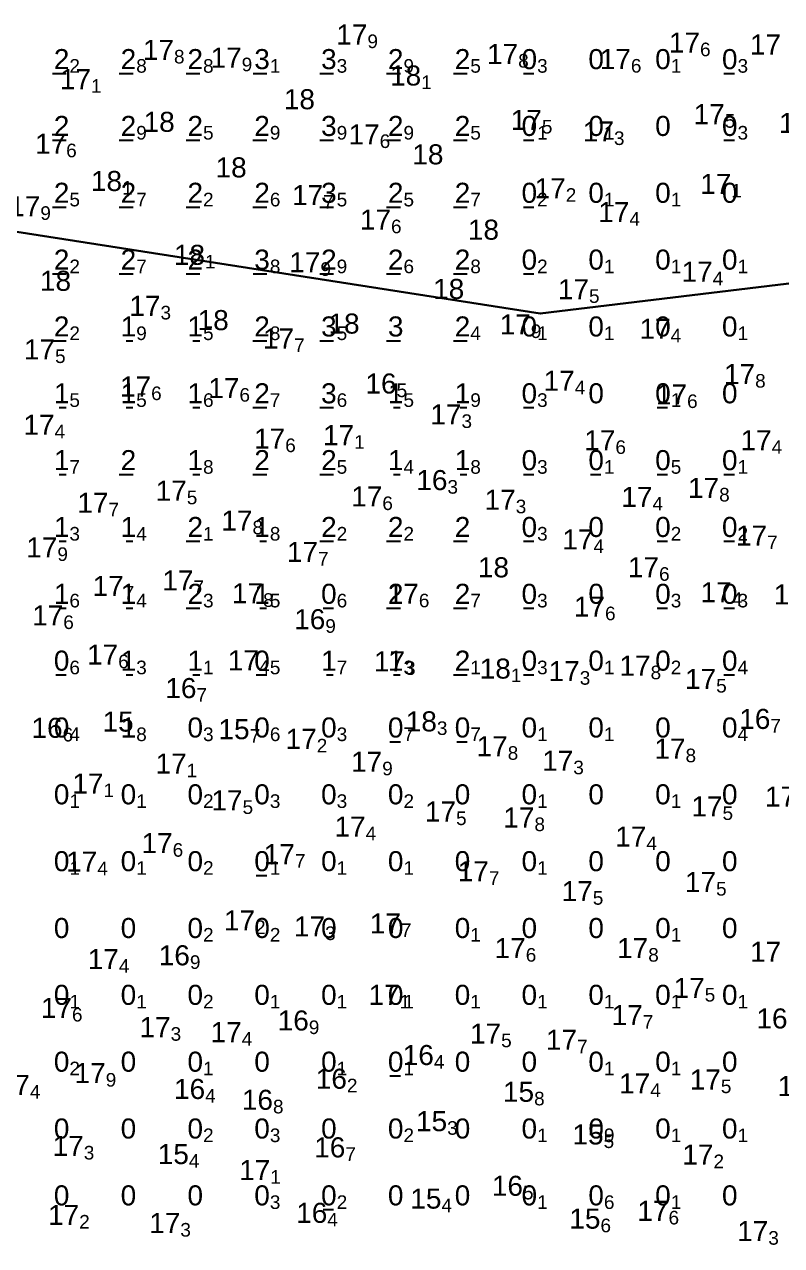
# Model space of a CAD drawing. Header units: millimetres. Extents: x 0 to 581027, y 0 to 6627194.
# Drawn here: x 580388 to 580456, y 6625831.5 to 6625941.1 of the extents above; entities that cross this region are included whole.
import ezdxf
from ezdxf.enums import TextEntityAlignment as Align

# ---------------------------------------------------------------- set-up
doc = ezdxf.new("R2010")
doc.units = ezdxf.units.MM
doc.layers.add('Soundings_1000', color=7, linetype='Continuous', true_color=0x000000)
doc.layers.add('soundings_diff', color=7, linetype='Continuous', true_color=0x000000)
for name, color, linetype in [('tiff', 7, 'Continuous'), ('tiff17.2', 7, 'Continuous'), ('Этап 3.2 верхняя бровка', 7, 'Continuous')]:
    doc.layers.add(name, color=color, linetype=linetype)
doc.styles.get("Standard").update_dxf_attribs({"font": 'arial.ttf'})
picture_1 = doc.add_image_def('image2.tif', size_in_pixel=(3838, 2796))
picture_2 = doc.add_image_def('image3.tif', size_in_pixel=(3838, 2796))
picture_3 = doc.add_image_def('image4.tif', size_in_pixel=(2844, 2049))

msp = doc.modelspace()

# ---------------------------------------------------------------- linework, layer by layer
at = {"layer": 'soundings_diff', "color": 18, "true_color": 0x000000}
for p, q in [((580390.48, 6625936.72, -2.22), (580391.72, 6625936.72, -2.22)), ((580396.48, 6625936.72, -2.78), (580397.72, 6625936.72, -2.78)), ((580402.48, 6625936.72, -2.76), (580403.72, 6625936.72, -2.76)), ((580408.49, 6625936.72, -3.13), (580409.72, 6625936.72, -3.13)), ((580414.49, 6625936.72, -3.26), (580415.72, 6625936.72, -3.26)), ((580420.48, 6625936.72, -2.9), (580421.72, 6625936.72, -2.9)), ((580426.48, 6625936.72, -2.53), (580427.72, 6625936.72, -2.53)), ((580432.78, 6625936.72, -0.25), (580433.72, 6625936.72, -0.25)), ((580450.78, 6625936.72, -0.34), (580451.72, 6625936.72, -0.34)), ((580390.48, 6625930.72, -2), (580391.72, 6625930.72, -2)), ((580396.48, 6625930.72, -2.87), (580397.72, 6625930.72, -2.87)), ((580402.48, 6625930.72, -2.45), (580403.72, 6625930.72, -2.45)), ((580408.48, 6625930.72, -2.87), (580409.72, 6625930.72, -2.87)), ((580414.49, 6625930.72, -3.9), (580415.72, 6625930.72, -3.9)), ((580420.48, 6625930.72, -2.91), (580421.72, 6625930.72, -2.91)), ((580426.48, 6625930.72, -2.45), (580427.72, 6625930.72, -2.45)), ((580432.78, 6625930.72, -0.06), (580433.72, 6625930.72, -0.06)), ((580450.78, 6625930.72, -0.3), (580451.72, 6625930.72, -0.3)), ((580390.48, 6625924.72, -2.5), (580391.72, 6625924.72, -2.5)), ((580396.48, 6625924.72, -2.73), (580397.72, 6625924.72, -2.73)), ((580402.48, 6625924.72, -2.22), (580403.72, 6625924.72, -2.22)), ((580408.48, 6625924.72, -2.57), (580409.72, 6625924.72, -2.57)), ((580414.49, 6625924.72, -3.5), (580415.72, 6625924.72, -3.5)), ((580420.48, 6625924.72, -2.47), (580421.72, 6625924.72, -2.47)), ((580426.48, 6625924.72, -2.66), (580427.72, 6625924.72, -2.66)), ((580432.78, 6625924.72, -0.17), (580433.72, 6625924.72, -0.17)), ((580390.48, 6625918.72, -2.23), (580391.72, 6625918.72, -2.23)), ((580396.48, 6625918.72, -2.71), (580397.72, 6625918.72, -2.71)), ((580402.48, 6625918.72, -1.96), (580403.72, 6625918.72, -1.96)), ((580408.49, 6625918.72, -3.79), (580409.72, 6625918.72, -3.79)), ((580414.48, 6625918.72, -2.85), (580415.72, 6625918.72, -2.85)), ((580420.48, 6625918.72, -2.58), (580421.72, 6625918.72, -2.58)), ((580426.48, 6625918.72, -2.79), (580427.72, 6625918.72, -2.79)), ((580432.78, 6625918.72, -0.18), (580433.72, 6625918.72, -0.18)), ((580390.48, 6625912.72, -2.23), (580391.72, 6625912.72, -2.23)), ((580397.09, 6625912.72, -1.88), (580397.7, 6625912.72, -1.88)), ((580403.09, 6625912.72, -1.5), (580403.7, 6625912.72, -1.5)), ((580408.48, 6625912.72, -2.8), (580409.72, 6625912.72, -2.8)), ((580414.49, 6625912.72, -3.53), (580415.72, 6625912.72, -3.53)), ((580420.49, 6625912.72, -3.01), (580421.72, 6625912.72, -3.01)), ((580426.48, 6625912.72, -2.43), (580427.72, 6625912.72, -2.43)), ((580391.09, 6625906.72, -1.54), (580391.7, 6625906.72, -1.54)), ((580397.09, 6625906.72, -1.47), (580397.7, 6625906.72, -1.47)), ((580403.09, 6625906.72, -1.58), (580403.7, 6625906.72, -1.58)), ((580408.48, 6625906.72, -2.67), (580409.72, 6625906.72, -2.67)), ((580414.49, 6625906.72, -3.63), (580415.72, 6625906.72, -3.63)), ((580421.09, 6625906.72, -1.49), (580421.7, 6625906.72, -1.49)), ((580427.09, 6625906.72, -1.89), (580427.7, 6625906.72, -1.89)), ((580432.78, 6625906.72, -0.29), (580433.72, 6625906.72, -0.29)), ((580444.78, 6625906.72, -0.1), (580445.72, 6625906.72, -0.1)), ((580391.09, 6625900.72, -1.7), (580391.7, 6625900.72, -1.7)), ((580396.48, 6625900.72, -1.96), (580397.72, 6625900.72, -1.96)), ((580403.09, 6625900.72, -1.83), (580403.7, 6625900.72, -1.83)), ((580408.48, 6625900.72, -2.03), (580409.72, 6625900.72, -2.03)), ((580414.48, 6625900.72, -2.5), (580415.72, 6625900.72, -2.5)), ((580421.09, 6625900.72, -1.39), (580421.7, 6625900.72, -1.39)), ((580427.09, 6625900.72, -1.79), (580427.7, 6625900.72, -1.79)), ((580432.78, 6625900.72, -0.27), (580433.72, 6625900.72, -0.27)), ((580438.78, 6625900.72, -0.13), (580439.72, 6625900.72, -0.13)), ((580444.78, 6625900.72, -0.53), (580445.72, 6625900.72, -0.53)), ((580450.78, 6625900.72, -0.07), (580451.72, 6625900.72, -0.07)), ((580391.09, 6625894.72, -1.34), (580391.7, 6625894.72, -1.34)), ((580397.09, 6625894.72, -1.44), (580397.7, 6625894.72, -1.44)), ((580402.48, 6625894.72, -2.09), (580403.72, 6625894.72, -2.09)), ((580409.09, 6625894.72, -1.81), (580409.7, 6625894.72, -1.81)), ((580414.48, 6625894.72, -2.19), (580415.72, 6625894.72, -2.19)), ((580420.48, 6625894.72, -2.15), (580421.72, 6625894.72, -2.15)), ((580426.48, 6625894.72, -1.96), (580427.72, 6625894.72, -1.96)), ((580432.78, 6625894.72, -0.31), (580433.72, 6625894.72, -0.31)), ((580444.78, 6625894.72, -0.24), (580445.72, 6625894.72, -0.24)), ((580450.78, 6625894.72, -0.17), (580451.72, 6625894.72, -0.17)), ((580391.09, 6625888.72, -1.59), (580391.7, 6625888.72, -1.59)), ((580397.09, 6625888.72, -1.38), (580397.7, 6625888.72, -1.38)), ((580402.48, 6625888.72, -2.3), (580403.72, 6625888.72, -2.3)), ((580409.09, 6625888.72, -1.45), (580409.7, 6625888.72, -1.45)), ((580414.78, 6625888.72, -0.57), (580415.72, 6625888.72, -0.57)), ((580420.48, 6625888.72, -1.95), (580421.72, 6625888.72, -1.95)), ((580426.48, 6625888.72, -2.7), (580427.72, 6625888.72, -2.7)), ((580432.78, 6625888.72, -0.25), (580433.72, 6625888.72, -0.25)), ((580444.78, 6625888.72, -0.25), (580445.72, 6625888.72, -0.25)), ((580450.78, 6625888.72, -0.3), (580451.72, 6625888.72, -0.3)), ((580390.78, 6625882.72, -0.56), (580391.72, 6625882.72, -0.56)), ((580397.09, 6625882.72, -1.29), (580397.7, 6625882.72, -1.29)), ((580403.09, 6625882.72, -1.07), (580403.7, 6625882.72, -1.07)), ((580408.78, 6625882.72, -0.53), (580409.72, 6625882.72, -0.53)), ((580415.09, 6625882.72, -1.67), (580415.7, 6625882.72, -1.67)), ((580421.09, 6625882.72, -1.25), (580421.7, 6625882.72, -1.25)), ((580426.48, 6625882.72, -2.06), (580427.72, 6625882.72, -2.06)), ((580432.78, 6625882.72, -0.31), (580433.72, 6625882.72, -0.31)), ((580450.78, 6625882.72, -0.37), (580451.72, 6625882.72, -0.37)), ((580420.78, 6625876.72, -0.66), (580421.72, 6625876.72, -0.66)), ((580426.78, 6625876.72, -0.7), (580427.72, 6625876.72, -0.7)), ((580408.78, 6625864.72, -0.11), (580409.72, 6625864.72, -0.11)), ((580420.78, 6625846.72, -0.13), (580421.72, 6625846.72, -0.13)), ((580414.78, 6625834.72, -0.16), (580415.72, 6625834.72, -0.16))]:
    msp.add_line(p, q, dxfattribs=at)
at = {"layer": 'Этап 3.2 верхняя бровка', "color": 3, "lineweight": 30}
msp.add_lwpolyline([(580109.64, 6625994.38), (580176, 6625990.07), (580289.72, 6625956.01), (580347.34, 6625928.72), (580434.28, 6625915.16), (580568.81, 6625931.39), (580570.09, 6625963.7)], dxfattribs=at)

# ---------------------------------------------------------------- texts
at = {"layer": 'Soundings_1000', "color": 18, "true_color": 0x000000}
for s, p in [('17', (580418.76, 6625940.21, 17.89)), ('17', (580448.63, 6625939.48, 17.64)), ('17', (580455.9, 6625939.31, 17.69)), ('17', (580401.39, 6625938.83, 17.83)), ('17', (580407.47, 6625938.13, 17.86)), ('17', (580432.3, 6625938.46, 17.79)), ('17', (580442.42, 6625938.01, 17.58)), ('17', (580393.94, 6625936.2, 17.09)), ('18', (580423.59, 6625936.53, 18.09)), ('18', (580414.05, 6625934.4, 17.95)), ('18', (580401.46, 6625932.37, 18.03)), ('17', (580434.43, 6625932.54, 17.48)), ('17', (580450.85, 6625933.06, 17.48)), ('17', (580419.86, 6625931.24, 17.61)), ('17', (580440.9, 6625931.51, 17.28)), ('17', (580458.52, 6625932.27, 17.48)), ('17', (580391.71, 6625930.41, 17.57)), ('18', (580425.59, 6625929.45, 17.98)), ('18', (580407.92, 6625928.28, 18)), ('18', (580396.73, 6625927.06, 18.14)), ('17', (580451.44, 6625926.8, 17.06)), ('17', (580414.79, 6625925.79, 17.74)), ('17', (580436.57, 6625926.41, 17.17)), ('17', (580389.39, 6625924.79, 17.85)), ('17', (580420.88, 6625923.59, 17.64)), ('17', (580442.29, 6625924.27, 17.41)), ('18', (580430.58, 6625922.69, 17.98)), ('18', (580404.18, 6625920.43, 18.07)), ('17', (580414.54, 6625919.76, 17.85)), ('18', (580392.15, 6625918.1, 18)), ('17', (580449.77, 6625918.92, 17.4)), ('18', (580427.46, 6625917.37, 17.98)), ('17', (580438.66, 6625917.34, 17.46)), ('17', (580400.18, 6625915.85, 17.28)), ('18', (580406.31, 6625914.57, 18)), ('18', (580418.06, 6625914.26, 17.96)), ('17', (580433.44, 6625914.18, 17.91)), ('17', (580445.99, 6625913.79, 17.38)), ('17', (580412.18, 6625912.92, 17.69)), ('17', (580390.71, 6625911.94, 17.52)), ('17', (580453.58, 6625909.73, 17.82)), ('17', (580399.34, 6625908.61, 17.64)), ('17', (580407.27, 6625908.47, 17.58)), ('16', (580421.38, 6625908.88, 16.51)), ('17', (580437.38, 6625909.13, 17.4)), ('17', (580447.47, 6625907.9, 17.61)), ('17', (580427.21, 6625906.11, 17.25)), ('17', (580390.67, 6625905.18, 17.39)), ('17', (580411.38, 6625903.94, 17.62)), ('17', (580417.57, 6625904.24, 17.13)), ('17', (580441.03, 6625903.78, 17.55)), ('17', (580455.06, 6625903.79, 17.36)), ('16', (580425.95, 6625900.21, 16.28)), ('17', (580450.35, 6625899.51, 17.83)), ('17', (580402.54, 6625899.26, 17.53)), ('17', (580420.1, 6625898.74, 17.56)), ('17', (580432.08, 6625898.45, 17.32)), ('17', (580444.36, 6625898.7, 17.44)), ('17', (580395.51, 6625898.17, 17.69)), ('17', (580408.44, 6625896.57, 17.75)), ('17', (580454.66, 6625895.23, 17.73)), ('17', (580390.92, 6625894.17, 17.87)), ('17', (580439.06, 6625894.88, 17.37)), ('17', (580414.33, 6625893.76, 17.7)), ('18', (580431.48, 6625892.38, 18.03)), ('17', (580444.95, 6625892.39, 17.55)), ('17', (580396.88, 6625890.71, 17.72)), ('17', (580403.14, 6625891.2, 17.66)), ('17', (580409.39, 6625890.05, 17.81)), ('17', (580423.38, 6625890.01, 17.61)), ('17', (580451.48, 6625890.14, 17.43)), ('17', (580458.05, 6625889.95, 17.65)), ('17', (580440.1, 6625888.85, 17.64)), ('17', (580391.45, 6625888.06, 17.63)), ('16', (580414.98, 6625887.72, 16.89)), ('17', (580396.38, 6625884.54, 17.56)), ('17', (580409.02, 6625884.03, 17.42)), ('17', (580422.14, 6625883.94, 17.29)), ('18', (580431.64, 6625883.29, 18.13)), ('17', (580437.83, 6625883.06, 17.34)), ('17', (580444.19, 6625883.55, 17.79)), ('17', (580450.08, 6625882.36, 17.54)), ('16', (580403.41, 6625881.54, 16.71)), ('18', (580425, 6625878.55, 18.26)), ('16', (580454.95, 6625878.77, 16.73)), ('16', (580391.39, 6625877.97, 16.64)), ('15', (580397.77, 6625878.53, 15)), ('15', (580408.18, 6625877.85, 15.73)), ('17', (580414.21, 6625876.98, 17.19)), ('17', (580431.36, 6625876.32, 17.81)), ('17', (580447.33, 6625876.1, 17.78)), ('17', (580402.53, 6625874.76, 17.06)), ('17', (580420.09, 6625874.93, 17.93)), ('17', (580437.25, 6625875.02, 17.26)), ('17', (580395.06, 6625872.97, 17.05)), ('17', (580407.55, 6625871.46, 17.47)), ('17', (580450.65, 6625870.92, 17.45)), ('17', (580457.26, 6625871.8, 17.21)), ('17', (580426.72, 6625870.46, 17.5)), ('17', (580433.76, 6625869.92, 17.79)), ('17', (580418.6, 6625869.1, 17.41)), ('17', (580401.27, 6625867.62, 17.61)), ('17', (580443.81, 6625868.21, 17.38)), ('17', (580412.25, 6625866.63, 17.73)), ('17', (580394.5, 6625865.96, 17.38)), ('17', (580429.67, 6625865.09, 17.73)), ('17', (580439, 6625863.31, 17.47)), ('17', (580450.07, 6625864.13, 17.45)), ('17', (580408.67, 6625860.68, 17.2)), ('17', (580414.96, 6625860.14, 17.25)), ('17', (580421.77, 6625860.41, 17.72)), ('17', (580432.98, 6625858.2, 17.55)), ('17', (580443.98, 6625858.2, 17.79)), ('17', (580455.92, 6625857.87, 17.7)), ('17', (580396.44, 6625857.21, 17.37)), ('16', (580402.82, 6625857.55, 16.93)), ('17', (580449.05, 6625854.62, 17.5)), ('17', (580421.66, 6625854, 17.11)), ('17', (580392.23, 6625852.83, 17.62)), ('16', (580413.5, 6625851.7, 16.92)), ('17', (580443.49, 6625852.18, 17.7)), ('16', (580456.49, 6625851.88, 16.86)), ('17', (580401.09, 6625851.1, 17.32)), ('17', (580407.47, 6625850.65, 17.41)), ('17', (580430.77, 6625850.52, 17.45)), ('17', (580437.59, 6625849.97, 17.74)), ('16', (580424.73, 6625848.6, 16.43)), ('17', (580395.26, 6625846.98, 17.88)), ('17', (580388.45, 6625845.91, 17.43)), ('16', (580416.92, 6625846.47, 16.24)), ('17', (580444.16, 6625846.05, 17.35)), ('17', (580450.5, 6625846.4, 17.54)), ('17', (580458.4, 6625845.81, 17.43)), ('16', (580404.19, 6625845.55, 16.37)), ('16', (580410.28, 6625844.58, 16.78)), ('15', (580433.73, 6625845.3, 15.79)), ('15', (580425.92, 6625842.66, 15.31)), ('15', (580439.97, 6625841.47, 15.52)), ('17', (580393.29, 6625840.44, 17.34)), ('16', (580416.78, 6625840.31, 16.72)), ('15', (580402.73, 6625839.71, 15.37)), ('17', (580449.84, 6625839.66, 17.21)), ('17', (580410.04, 6625838.27, 17.09)), ('16', (580432.73, 6625836.86, 16.52)), ('15', (580425.41, 6625835.71, 15.39)), ('17', (580392.88, 6625834.24, 17.24)), ('16', (580415.16, 6625834.43, 16.4)), ('15', (580439.69, 6625833.91, 15.61)), ('17', (580445.8, 6625834.61, 17.56)), ('17', (580401.96, 6625833.52, 17.29)), ('17', (580454.76, 6625832.79, 17.25))]:
    msp.add_text(s, height=1.8, dxfattribs=at).set_placement(p, align=Align.MIDDLE_RIGHT)
for s, p in [('9', (580418.76, 6625940.21, 17.89)), ('8', (580401.39, 6625938.83, 17.83)), ('6', (580448.63, 6625939.48, 17.64)), ('9', (580407.47, 6625938.13, 17.86)), ('8', (580432.3, 6625938.46, 17.79)), ('6', (580442.42, 6625938.01, 17.58)), ('1', (580423.59, 6625936.53, 18.09)), ('1', (580393.94, 6625936.2, 17.09)), ('5', (580434.43, 6625932.54, 17.48)), ('5', (580450.85, 6625933.06, 17.48)), ('6', (580419.86, 6625931.24, 17.61)), ('3', (580440.9, 6625931.51, 17.28)), ('6', (580391.71, 6625930.41, 17.57)), ('1', (580396.73, 6625927.06, 18.14)), ('1', (580451.44, 6625926.8, 17.06)), ('7', (580414.79, 6625925.79, 17.74)), ('2', (580436.57, 6625926.41, 17.17)), ('9', (580389.39, 6625924.79, 17.85)), ('6', (580420.88, 6625923.59, 17.64)), ('4', (580442.29, 6625924.27, 17.41)), ('1', (580404.18, 6625920.43, 18.07)), ('9', (580414.54, 6625919.76, 17.85)), ('4', (580449.77, 6625918.92, 17.4)), ('5', (580438.66, 6625917.34, 17.46)), ('3', (580400.18, 6625915.85, 17.28)), ('9', (580433.44, 6625914.18, 17.91)), ('4', (580445.99, 6625913.79, 17.38)), ('7', (580412.18, 6625912.92, 17.69)), ('5', (580390.71, 6625911.94, 17.52)), ('4', (580437.38, 6625909.13, 17.4)), ('8', (580453.58, 6625909.73, 17.82)), ('6', (580399.34, 6625908.61, 17.64)), ('6', (580407.27, 6625908.47, 17.58)), ('5', (580421.38, 6625908.88, 16.51)), ('6', (580447.47, 6625907.9, 17.61)), ('3', (580427.21, 6625906.11, 17.25)), ('4', (580390.67, 6625905.18, 17.39)), ('6', (580411.38, 6625903.94, 17.62)), ('1', (580417.57, 6625904.24, 17.13)), ('6', (580441.03, 6625903.78, 17.55)), ('4', (580455.06, 6625903.79, 17.36)), ('5', (580402.54, 6625899.26, 17.53)), ('3', (580425.95, 6625900.21, 16.28)), ('8', (580450.35, 6625899.51, 17.83)), ('7', (580395.51, 6625898.17, 17.69)), ('6', (580420.1, 6625898.74, 17.56)), ('3', (580432.08, 6625898.45, 17.32)), ('4', (580444.36, 6625898.7, 17.44)), ('8', (580408.44, 6625896.57, 17.75)), ('4', (580439.06, 6625894.88, 17.37)), ('7', (580454.66, 6625895.23, 17.73)), ('9', (580390.92, 6625894.17, 17.87)), ('7', (580414.33, 6625893.76, 17.7)), ('6', (580444.95, 6625892.39, 17.55)), ('7', (580396.88, 6625890.71, 17.72)), ('7', (580403.14, 6625891.2, 17.66)), ('8', (580409.39, 6625890.05, 17.81)), ('6', (580423.38, 6625890.01, 17.61)), ('4', (580451.48, 6625890.14, 17.43)), ('6', (580440.1, 6625888.85, 17.64)), ('6', (580391.45, 6625888.06, 17.63)), ('9', (580414.98, 6625887.72, 16.89)), ('6', (580396.38, 6625884.54, 17.56)), ('4', (580409.02, 6625884.03, 17.42)), ('3', (580422.14, 6625883.94, 17.29)), ('1', (580431.64, 6625883.29, 18.13)), ('3', (580437.83, 6625883.06, 17.34)), ('8', (580444.19, 6625883.55, 17.79)), ('5', (580450.08, 6625882.36, 17.54)), ('7', (580403.41, 6625881.54, 16.71)), ('3', (580425, 6625878.55, 18.26)), ('7', (580454.95, 6625878.77, 16.73)), ('6', (580391.39, 6625877.97, 16.64)), ('7', (580408.18, 6625877.85, 15.73)), ('2', (580414.21, 6625876.98, 17.19)), ('8', (580431.36, 6625876.32, 17.81)), ('8', (580447.33, 6625876.1, 17.78)), ('1', (580402.53, 6625874.76, 17.06)), ('9', (580420.09, 6625874.93, 17.93)), ('3', (580437.25, 6625875.02, 17.26)), ('1', (580395.06, 6625872.97, 17.05)), ('5', (580407.55, 6625871.46, 17.47)), ('5', (580450.65, 6625870.92, 17.45)), ('5', (580426.72, 6625870.46, 17.5)), ('8', (580433.76, 6625869.92, 17.79)), ('4', (580418.6, 6625869.1, 17.41)), ('6', (580401.27, 6625867.62, 17.61)), ('4', (580443.81, 6625868.21, 17.38)), ('7', (580412.25, 6625866.63, 17.73)), ('4', (580394.5, 6625865.96, 17.38)), ('7', (580429.67, 6625865.09, 17.73)), ('5', (580450.07, 6625864.13, 17.45)), ('5', (580439, 6625863.31, 17.47)), ('2', (580408.67, 6625860.68, 17.2)), ('3', (580414.96, 6625860.14, 17.25)), ('7', (580421.77, 6625860.41, 17.72)), ('9', (580402.82, 6625857.55, 16.93)), ('6', (580432.98, 6625858.2, 17.55)), ('8', (580443.98, 6625858.2, 17.79)), ('4', (580396.44, 6625857.21, 17.37)), ('5', (580449.05, 6625854.62, 17.5)), ('1', (580421.66, 6625854, 17.11)), ('6', (580392.23, 6625852.83, 17.62)), ('7', (580443.49, 6625852.18, 17.7)), ('3', (580401.09, 6625851.1, 17.32)), ('9', (580413.5, 6625851.7, 16.92)), ('4', (580407.47, 6625850.65, 17.41)), ('5', (580430.77, 6625850.52, 17.45)), ('7', (580437.59, 6625849.97, 17.74)), ('4', (580424.73, 6625848.6, 16.43)), ('9', (580395.26, 6625846.98, 17.88)), ('4', (580388.45, 6625845.91, 17.43)), ('4', (580404.19, 6625845.55, 16.37)), ('2', (580416.92, 6625846.47, 16.24)), ('4', (580444.16, 6625846.05, 17.35)), ('5', (580450.5, 6625846.4, 17.54)), ('8', (580410.28, 6625844.58, 16.78)), ('8', (580433.73, 6625845.3, 15.79)), ('3', (580425.92, 6625842.66, 15.31)), ('5', (580439.97, 6625841.47, 15.52)), ('3', (580393.29, 6625840.44, 17.34)), ('7', (580416.78, 6625840.31, 16.72)), ('4', (580402.73, 6625839.71, 15.37)), ('2', (580449.84, 6625839.66, 17.21)), ('1', (580410.04, 6625838.27, 17.09)), ('5', (580432.73, 6625836.86, 16.52)), ('4', (580425.41, 6625835.71, 15.39)), ('6', (580445.8, 6625834.61, 17.56)), ('2', (580392.88, 6625834.24, 17.24)), ('3', (580401.96, 6625833.52, 17.29)), ('4', (580415.16, 6625834.43, 16.4)), ('6', (580439.69, 6625833.91, 15.61)), ('3', (580454.76, 6625832.79, 17.25))]:
    msp.add_text(s, height=1.22, dxfattribs=at).set_placement(p, align=Align.TOP_LEFT)
at = {"layer": 'soundings_diff', "color": 18, "true_color": 0x000000}
for s, p in [('2', (580392, 6625938, -2.22)), ('2', (580398, 6625938, -2.78)), ('2', (580404, 6625938, -2.76)), ('3', (580410, 6625938, -3.13)), ('3', (580416, 6625938, -3.26)), ('2', (580422, 6625938, -2.9)), ('2', (580428, 6625938, -2.53)), ('0', (580434, 6625938, -0.25)), ('0', (580440, 6625938)), ('0', (580446, 6625938, 0.08)), ('0', (580452, 6625938, -0.34)), ('2', (580392, 6625932, -2)), ('2', (580398, 6625932, -2.87)), ('2', (580404, 6625932, -2.45)), ('2', (580410, 6625932, -2.87)), ('3', (580416, 6625932, -3.9)), ('2', (580422, 6625932, -2.91)), ('2', (580428, 6625932, -2.45)), ('0', (580434, 6625932, -0.06)), ('0', (580440, 6625932, 0.09)), ('0', (580446, 6625932, 0.04)), ('0', (580452, 6625932, -0.3)), ('2', (580392, 6625926, -2.5)), ('2', (580398, 6625926, -2.73)), ('2', (580404, 6625926, -2.22)), ('2', (580410, 6625926, -2.57)), ('3', (580416, 6625926, -3.5)), ('2', (580422, 6625926, -2.47)), ('2', (580428, 6625926, -2.66)), ('0', (580434, 6625926, -0.17)), ('0', (580440, 6625926, 0.06)), ('0', (580446, 6625926, 0.05)), ('0', (580452, 6625926)), ('2', (580392, 6625920, -2.23)), ('2', (580398, 6625920, -2.71)), ('2', (580404, 6625920, -1.96)), ('3', (580410, 6625920, -3.79)), ('2', (580416, 6625920, -2.85)), ('2', (580422, 6625920, -2.58)), ('2', (580428, 6625920, -2.79)), ('0', (580434, 6625920, -0.18)), ('0', (580440, 6625920, 0.09)), ('0', (580446, 6625920, 0.06)), ('0', (580452, 6625920, 0.06)), ('2', (580392, 6625914, -2.23)), ('1', (580398, 6625914, -1.88)), ('1', (580404, 6625914, -1.5)), ('2', (580410, 6625914, -2.8)), ('3', (580416, 6625914, -3.53)), ('3', (580422, 6625914, -3.01)), ('2', (580428, 6625914, -2.43)), ('0', (580434, 6625914, 0.11)), ('0', (580440, 6625914, 0.06)), ('0', (580446, 6625914, 0.03)), ('0', (580452, 6625914, 0.07)), ('1', (580392, 6625908, -1.54)), ('1', (580398, 6625908, -1.47)), ('1', (580404, 6625908, -1.58)), ('2', (580410, 6625908, -2.67)), ('3', (580416, 6625908, -3.63)), ('1', (580422, 6625908, -1.49)), ('1', (580428, 6625908, -1.89)), ('0', (580434, 6625908, -0.29)), ('0', (580440, 6625908, -0.02)), ('0', (580446, 6625908, -0.1)), ('0', (580452, 6625908, 0.01)), ('1', (580392, 6625902, -1.7)), ('2', (580398, 6625902, -1.96)), ('1', (580404, 6625902, -1.83)), ('2', (580410, 6625902, -2.03)), ('2', (580416, 6625902, -2.5)), ('1', (580422, 6625902, -1.39)), ('1', (580428, 6625902, -1.79)), ('0', (580434, 6625902, -0.27)), ('0', (580440, 6625902, -0.13)), ('0', (580446, 6625902, -0.53)), ('0', (580452, 6625902, -0.07)), ('1', (580392, 6625896, -1.34)), ('1', (580398, 6625896, -1.44)), ('2', (580404, 6625896, -2.09)), ('1', (580410, 6625896, -1.81)), ('2', (580416, 6625896, -2.19)), ('2', (580422, 6625896, -2.15)), ('2', (580428, 6625896, -1.96)), ('0', (580434, 6625896, -0.31)), ('0', (580440, 6625896, 0.02)), ('0', (580446, 6625896, -0.24)), ('0', (580452, 6625896, -0.17)), ('1', (580392, 6625890, -1.59)), ('1', (580398, 6625890, -1.38)), ('2', (580404, 6625890, -2.3)), ('1', (580410, 6625890, -1.45)), ('0', (580416, 6625890, -0.57)), ('2', (580422, 6625890, -1.95)), ('2', (580428, 6625890, -2.7)), ('0', (580434, 6625890, -0.25)), ('0', (580440, 6625890, 0.01)), ('0', (580446, 6625890, -0.25)), ('0', (580452, 6625890, -0.3)), ('0', (580392, 6625884, -0.56)), ('1', (580398, 6625884, -1.29)), ('1', (580404, 6625884, -1.07)), ('0', (580410, 6625884, -0.53)), ('1', (580416, 6625884, -1.67)), ('1', (580422, 6625884, -1.25)), ('2', (580428, 6625884, -2.06)), ('0', (580434, 6625884, -0.31)), ('0', (580440, 6625884, 0.06)), ('0', (580446, 6625884, 0.17)), ('0', (580452, 6625884, -0.37)), ('0', (580392, 6625878, 0.41)), ('1', (580398, 6625878, 1.81)), ('0', (580404, 6625878, 0.28)), ('0', (580410, 6625878, 0.56)), ('0', (580416, 6625878, 0.25)), ('0', (580422, 6625878, -0.66)), ('0', (580428, 6625878, -0.7)), ('0', (580434, 6625878, 0.12)), ('0', (580440, 6625878, 0.06)), ('0', (580446, 6625878, -0.03)), ('0', (580452, 6625878, 0.35)), ('0', (580392, 6625872, 0.1)), ('0', (580398, 6625872, 0.14)), ('0', (580404, 6625872, 0.16)), ('0', (580410, 6625872, 0.28)), ('0', (580416, 6625872, 0.28)), ('0', (580422, 6625872, 0.15)), ('0', (580428, 6625872, 0.04)), ('0', (580434, 6625872, 0.12)), ('0', (580440, 6625872, 0.02)), ('0', (580446, 6625872, 0.05)), ('0', (580452, 6625872, 0.02)), ('0', (580392, 6625866, 0.07)), ('0', (580398, 6625866, 0.06)), ('0', (580404, 6625866, 0.2)), ('0', (580410, 6625866, -0.11)), ('0', (580416, 6625866, 0.1)), ('0', (580422, 6625866, 0.13)), ('0', (580428, 6625866, 0.02)), ('0', (580434, 6625866, 0.12)), ('0', (580440, 6625866, 0.01)), ('0', (580446, 6625866, 0.03)), ('0', (580452, 6625866)), ('0', (580392, 6625860, 0.02)), ('0', (580398, 6625860, 0.03)), ('0', (580404, 6625860, 0.15)), ('0', (580410, 6625860, 0.15)), ('0', (580416, 6625860, -0.02)), ('0', (580422, 6625860, 0.01)), ('0', (580428, 6625860, 0.09)), ('0', (580434, 6625860, 0.04)), ('0', (580440, 6625860, 0.04)), ('0', (580446, 6625860, 0.06)), ('0', (580452, 6625860, -0.03)), ('0', (580392, 6625854, 0.08)), ('0', (580398, 6625854, 0.12)), ('0', (580404, 6625854, 0.15)), ('0', (580410, 6625854, 0.14)), ('0', (580416, 6625854, 0.06)), ('0', (580422, 6625854, 0.08)), ('0', (580428, 6625854, 0.1)), ('0', (580434, 6625854, 0.11)), ('0', (580440, 6625854, 0.06)), ('0', (580446, 6625854, 0.05)), ('0', (580452, 6625854, 0.11)), ('0', (580392, 6625848, 0.19)), ('0', (580398, 6625848, 0.04)), ('0', (580404, 6625848, 0.1)), ('0', (580410, 6625848, 0.04)), ('0', (580416, 6625848, 0.13)), ('0', (580422, 6625848, -0.13)), ('0', (580428, 6625848)), ('0', (580434, 6625848, 0.01)), ('0', (580440, 6625848, 0.05)), ('0', (580446, 6625848, 0.06)), ('0', (580452, 6625848, 0.03)), ('0', (580392, 6625842, 0.02)), ('0', (580398, 6625842, 0.03)), ('0', (580404, 6625842, 0.17)), ('0', (580410, 6625842, 0.32)), ('0', (580416, 6625842, 0.01)), ('0', (580422, 6625842, 0.15)), ('0', (580428, 6625842, 0.02)), ('0', (580434, 6625842, 0.05)), ('0', (580440, 6625842, 0.94)), ('0', (580446, 6625842, 0.07)), ('0', (580452, 6625842, 0.09)), ('0', (580392, 6625836, 0.03)), ('0', (580398, 6625836, 0.02)), ('0', (580404, 6625836, 0.04)), ('0', (580410, 6625836, 0.33)), ('0', (580416, 6625836, -0.16)), ('0', (580422, 6625836, -0.04)), ('0', (580428, 6625836, 0.04)), ('0', (580434, 6625836, 0.09)), ('0', (580440, 6625836, 0.64)), ('0', (580446, 6625836, 0.11)), ('0', (580452, 6625836, 0.03))]:
    msp.add_text(s, height=1.8, dxfattribs=at).set_placement(p, align=Align.MIDDLE_RIGHT)
for s, p in [('2', (580392, 6625938, -2.22)), ('8', (580398, 6625938, -2.78)), ('8', (580404, 6625938, -2.76)), ('1', (580410, 6625938, -3.13)), ('3', (580416, 6625938, -3.26)), ('9', (580422, 6625938, -2.9)), ('5', (580428, 6625938, -2.53)), ('3', (580434, 6625938, -0.25)), ('1', (580446, 6625938, 0.08)), ('3', (580452, 6625938, -0.34)), ('9', (580398, 6625932, -2.87)), ('5', (580404, 6625932, -2.45)), ('9', (580410, 6625932, -2.87)), ('9', (580416, 6625932, -3.9)), ('9', (580422, 6625932, -2.91)), ('5', (580428, 6625932, -2.45)), ('1', (580434, 6625932, -0.06)), ('1', (580440, 6625932, 0.09)), ('3', (580452, 6625932, -0.3)), ('5', (580392, 6625926, -2.5)), ('7', (580398, 6625926, -2.73)), ('2', (580404, 6625926, -2.22)), ('6', (580410, 6625926, -2.57)), ('5', (580416, 6625926, -3.5)), ('5', (580422, 6625926, -2.47)), ('7', (580428, 6625926, -2.66)), ('2', (580434, 6625926, -0.17)), ('1', (580440, 6625926, 0.06)), ('1', (580446, 6625926, 0.05)), ('2', (580392, 6625920, -2.23)), ('7', (580398, 6625920, -2.71)), ('8', (580410, 6625920, -3.79)), ('9', (580416, 6625920, -2.85)), ('6', (580422, 6625920, -2.58)), ('8', (580428, 6625920, -2.79)), ('2', (580434, 6625920, -0.18)), ('1', (580440, 6625920, 0.09)), ('1', (580446, 6625920, 0.06)), ('1', (580452, 6625920, 0.06)), ('2', (580392, 6625914, -2.23)), ('9', (580398, 6625914, -1.88)), ('5', (580404, 6625914, -1.5)), ('8', (580410, 6625914, -2.8)), ('5', (580416, 6625914, -3.53)), ('4', (580428, 6625914, -2.43)), ('1', (580434, 6625914, 0.11)), ('1', (580440, 6625914, 0.06)), ('1', (580452, 6625914, 0.07)), ('5', (580392, 6625908, -1.54)), ('5', (580398, 6625908, -1.47)), ('6', (580404, 6625908, -1.58)), ('7', (580410, 6625908, -2.67)), ('6', (580416, 6625908, -3.63)), ('5', (580422, 6625908, -1.49)), ('9', (580428, 6625908, -1.89)), ('3', (580434, 6625908, -0.29)), ('1', (580446, 6625908, -0.1)), ('7', (580392, 6625902, -1.7)), ('8', (580404, 6625902, -1.83)), ('5', (580416, 6625902, -2.5)), ('4', (580422, 6625902, -1.39)), ('8', (580428, 6625902, -1.79)), ('3', (580434, 6625902, -0.27)), ('1', (580440, 6625902, -0.13)), ('5', (580446, 6625902, -0.53)), ('1', (580452, 6625902, -0.07)), ('3', (580392, 6625896, -1.34)), ('4', (580398, 6625896, -1.44)), ('1', (580404, 6625896, -2.09)), ('8', (580410, 6625896, -1.81)), ('2', (580416, 6625896, -2.19)), ('2', (580422, 6625896, -2.15)), ('3', (580434, 6625896, -0.31)), ('2', (580446, 6625896, -0.24)), ('2', (580452, 6625896, -0.17)), ('6', (580392, 6625890, -1.59)), ('4', (580398, 6625890, -1.38)), ('3', (580404, 6625890, -2.3)), ('5', (580410, 6625890, -1.45)), ('6', (580416, 6625890, -0.57)), ('7', (580428, 6625890, -2.7)), ('3', (580434, 6625890, -0.25)), ('3', (580446, 6625890, -0.25)), ('3', (580452, 6625890, -0.3)), ('6', (580392, 6625884, -0.56)), ('3', (580398, 6625884, -1.29)), ('1', (580404, 6625884, -1.07)), ('5', (580410, 6625884, -0.53)), ('7', (580416, 6625884, -1.67)), ('3', (580422, 6625884, -1.25)), ('1', (580428, 6625884, -2.06)), ('3', (580434, 6625884, -0.31)), ('1', (580440, 6625884, 0.06)), ('2', (580446, 6625884, 0.17)), ('4', (580452, 6625884, -0.37)), ('4', (580392, 6625878, 0.41)), ('8', (580398, 6625878, 1.81)), ('3', (580404, 6625878, 0.28)), ('6', (580410, 6625878, 0.56)), ('3', (580416, 6625878, 0.25)), ('7', (580422, 6625878, -0.66)), ('7', (580428, 6625878, -0.7)), ('1', (580434, 6625878, 0.12)), ('1', (580440, 6625878, 0.06)), ('4', (580452, 6625878, 0.35)), ('1', (580392, 6625872, 0.1)), ('1', (580398, 6625872, 0.14)), ('2', (580404, 6625872, 0.16)), ('3', (580410, 6625872, 0.28)), ('3', (580416, 6625872, 0.28)), ('2', (580422, 6625872, 0.15)), ('1', (580434, 6625872, 0.12)), ('1', (580446, 6625872, 0.05)), ('1', (580392, 6625866, 0.07)), ('1', (580398, 6625866, 0.06)), ('2', (580404, 6625866, 0.2)), ('1', (580410, 6625866, -0.11)), ('1', (580416, 6625866, 0.1)), ('1', (580422, 6625866, 0.13)), ('1', (580434, 6625866, 0.12)), ('2', (580404, 6625860, 0.15)), ('2', (580410, 6625860, 0.15)), ('1', (580428, 6625860, 0.09)), ('1', (580446, 6625860, 0.06)), ('1', (580392, 6625854, 0.08)), ('1', (580398, 6625854, 0.12)), ('2', (580404, 6625854, 0.15)), ('1', (580410, 6625854, 0.14)), ('1', (580416, 6625854, 0.06)), ('1', (580422, 6625854, 0.08)), ('1', (580428, 6625854, 0.1)), ('1', (580434, 6625854, 0.11)), ('1', (580440, 6625854, 0.06)), ('1', (580446, 6625854, 0.05)), ('1', (580452, 6625854, 0.11)), ('2', (580392, 6625848, 0.19)), ('1', (580404, 6625848, 0.1)), ('1', (580416, 6625848, 0.13)), ('1', (580422, 6625848, -0.13)), ('1', (580440, 6625848, 0.05)), ('1', (580446, 6625848, 0.06)), ('2', (580404, 6625842, 0.17)), ('3', (580410, 6625842, 0.32)), ('2', (580422, 6625842, 0.15)), ('1', (580434, 6625842, 0.05)), ('9', (580440, 6625842, 0.94)), ('1', (580446, 6625842, 0.07)), ('1', (580452, 6625842, 0.09)), ('3', (580410, 6625836, 0.33)), ('2', (580416, 6625836, -0.16)), ('1', (580434, 6625836, 0.09)), ('6', (580440, 6625836, 0.64)), ('1', (580446, 6625836, 0.11))]:
    msp.add_text(s, height=1.22, dxfattribs=at).set_placement(p, align=Align.TOP_LEFT)

# ---------------------------------------------------------------- pictures from other files: only their frames are drawn
at = {"layer": 'soundings_diff', "color": 7, "true_color": 0xffffff}
image = msp.add_image(picture_3, insert=(580007.44, 6625621.28), size_in_units=(568.8, 409.8), dxfattribs=at)
image.dxf.flags = 7
at = {"layer": 'tiff', "color": 7, "true_color": 0xffffff}
image = msp.add_image(picture_1, insert=(580010.5, 6625614.78), size_in_units=(575.7, 419.4), dxfattribs=dict(at, brightness=70))
image.dxf.flags = 7
at = {"layer": 'tiff17.2', "color": 7, "true_color": 0xffffff}
image = msp.add_image(picture_2, insert=(580010.5, 6625614.78), size_in_units=(575.7, 419.4), dxfattribs=dict(at, brightness=70))
image.dxf.flags = 7

doc.saveas('drawing.dxf')
